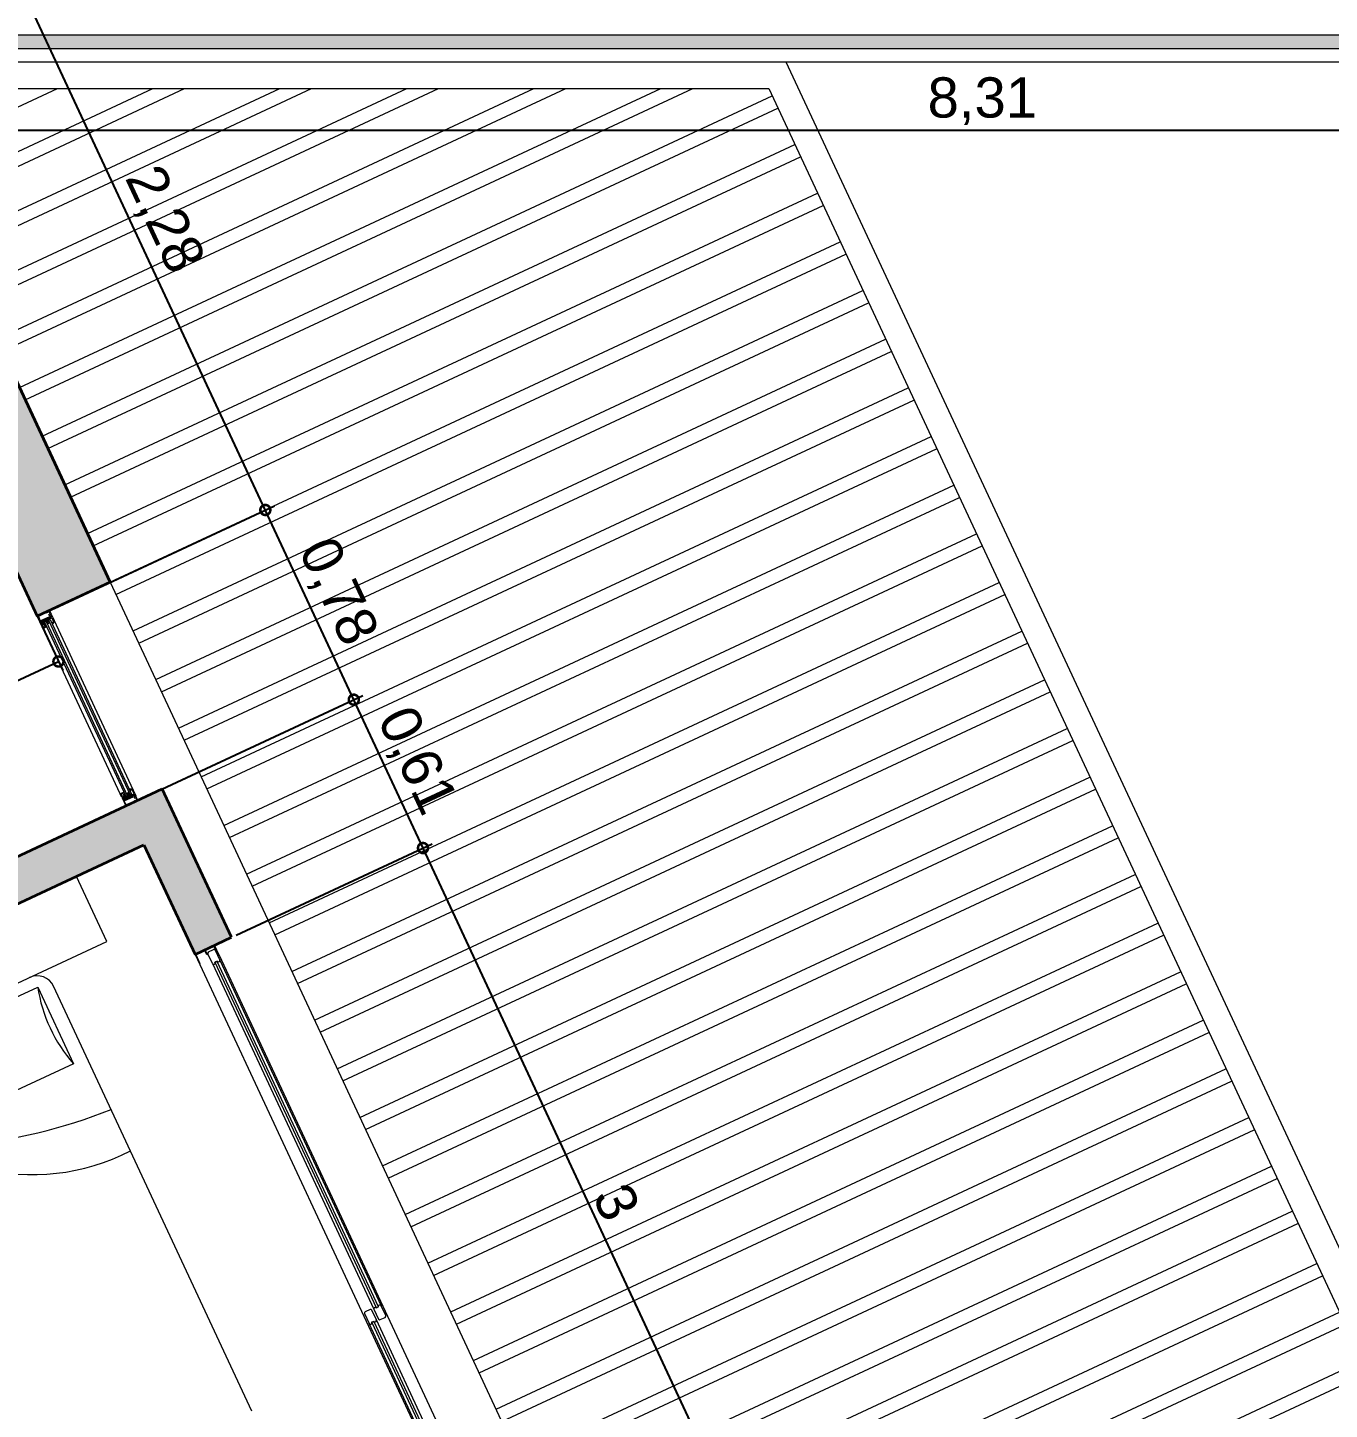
# Model space of a CAD drawing. Header units: millimetres. Extents: x 110427 to 125914, y 76277 to 76441.
# Drawn here: x 114154.42 to 114159.27, y 76335.02 to 76340.17 of the extents above; entities that cross this region are included whole.
import ezdxf

# ---------------------------------------------------------------- set-up
doc = ezdxf.new("R2010")
doc.units = ezdxf.units.MM
for name, color, linetype, lineweight in [('0.05', 253, 'Continuous', 5), ('04_CIVIL A CONSTRUIR', 250, 'Continuous', 35), ('06_CIVIL VISTAS GRUESA', 244, 'Continuous', 13), ('07_CIVIL VISTAS MEDIA', 143, 'Continuous', 9), ('08_CIVIL VISTAS FINO', 251, 'Continuous', 5), ('11_CARPINTERIA Y MOBILIARIO', 141, 'Continuous', 9), ('11_HATCH', 8, 'Continuous', 9), ('12_HATCH', 8, 'Continuous', 9), ('13_COTAS', 8, 'Continuous', 9)]:
    doc.layers.add(name, color=color, linetype=linetype, lineweight=lineweight)
doc.styles.add('Swis721 BT', font='swiss.ttf')
doc.dimstyles.new('ISO-23', dxfattribs={"dimscale": 0.03, "dimtxt": 5, "dimasz": 2.5, "dimexe": 1.25, "dimexo": 0.625, "dimtad": 1, "dimtxsty": 'Swis721 BT', "dimblk": 'DOTSMALL', "dimcen": 2.5, "dimclrt": 150, "dimadec": 0, "dimazin": 0, "dimtfac": 1, "dimtmove": 0, "dimatfit": 3, "dimfxl": 0, "dimarcsym": 0})

# ---------------------------------------------------------------- blocks, each defined once
blk = doc.blocks.new('ventiluz planta')
for p, q in [((618.0704, 1113.0999), (618.0704, 1113.0849)), ((618.0854, 1113.0999), (618.0704, 1113.0999)), ((618.0704, 1113.0849), (618.0754, 1113.0849)), ((618.0704, 1113.0829), (618.0734, 1113.0829)), ((618.0704, 1113.0829), (618.0704, 1113.0599)), ((618.0734, 1113.0879), (618.0734, 1113.0969)), ((618.0734, 1113.0969), (618.0854, 1113.0969)), ((618.0784, 1113.0879), (618.0734, 1113.0879)), ((618.0734, 1113.0829), (618.0734, 1113.0749)), ((618.0734, 1113.0749), (618.1154, 1113.0749)), ((618.1124, 1113.0719), (618.0734, 1113.0719)), ((618.0734, 1113.0719), (618.0734, 1113.0599)), ((618.0754, 1113.0849), (618.0754, 1113.0769)), ((618.0754, 1113.0769), (618.1174, 1113.0769)), ((618.0784, 1113.0799), (618.0784, 1113.0879)), ((618.1174, 1113.0799), (618.0784, 1113.0799)), ((618.0854, 1113.0969), (618.0854, 1113.0999)), ((618.1204, 1113.0999), (618.1054, 1113.0999)), ((618.1054, 1113.0999), (618.1054, 1113.0969)), ((618.1054, 1113.0969), (618.1174, 1113.0969)), ((618.1124, 1113.0719), (618.1124, 1113.0619)), ((618.1154, 1113.0749), (618.1154, 1113.0649)), ((618.1174, 1113.0969), (618.1174, 1113.0799)), ((618.1174, 1113.0769), (618.1174, 1113.0669)), ((618.1204, 1113.0669), (618.1204, 1113.0999)), ((618.0704, 1113.0599), (618.0704, 1112.3599)), ((618.0804, 1113.0549), (618.0784, 1113.0549)), ((618.0804, 1113.0499), (618.0804, 1113.0549)), ((618.0824, 1112.3509), (618.0824, 1113.0689)), ((618.1049, 1113.0689), (618.0824, 1113.0689)), ((618.0884, 1112.3509), (618.0884, 1113.0689)), ((618.0989, 1113.0584), (618.0884, 1113.0689)), ((618.0884, 1113.0584), (618.0989, 1113.0689)), ((618.0989, 1113.0584), (618.0884, 1113.0584)), ((618.0989, 1112.3509), (618.0989, 1113.0689)), ((618.1049, 1112.3509), (618.1049, 1113.0689)), ((618.1069, 1113.0499), (618.1069, 1113.0689)), ((618.1099, 1113.0689), (618.1069, 1113.0689)), ((618.1204, 1113.0499), (618.1069, 1113.0499)), ((618.1099, 1113.0529), (618.1099, 1113.0689)), ((618.1174, 1113.0529), (618.1099, 1113.0529)), ((618.1124, 1113.0619), (618.1174, 1113.0619)), ((618.1154, 1113.0649), (618.1204, 1113.0649)), ((618.1174, 1113.0669), (618.1204, 1113.0669)), ((618.1174, 1113.0619), (618.1174, 1113.0529)), ((618.1204, 1113.0649), (618.1204, 1113.0499)), ((618.1204, 1113.0499), (618.1204, 1112.3699)), ((618.0704, 1112.3369), (618.0704, 1112.3599)), ((618.0734, 1112.3479), (618.0734, 1112.3599)), ((618.0804, 1112.3649), (618.0784, 1112.3649)), ((618.0804, 1112.3699), (618.0804, 1112.3649)), ((618.1049, 1112.3509), (618.0824, 1112.3509)), ((618.0989, 1112.3614), (618.0884, 1112.3614)), ((618.0989, 1112.3614), (618.0884, 1112.3509)), ((618.0884, 1112.3614), (618.0989, 1112.3509)), ((618.1204, 1112.3699), (618.1069, 1112.3699)), ((618.1069, 1112.3699), (618.1069, 1112.3509)), ((618.1099, 1112.3509), (618.1069, 1112.3509)), ((618.1174, 1112.3669), (618.1099, 1112.3669)), ((618.1099, 1112.3669), (618.1099, 1112.3509)), ((618.1124, 1112.3479), (618.1124, 1112.3579)), ((618.1124, 1112.3579), (618.1174, 1112.3579)), ((618.1154, 1112.3449), (618.1154, 1112.3549)), ((618.1154, 1112.3549), (618.1204, 1112.3549)), ((618.1174, 1112.3579), (618.1174, 1112.3669)), ((618.1174, 1112.3429), (618.1174, 1112.3529)), ((618.1174, 1112.3529), (618.1204, 1112.3529)), ((618.1204, 1112.3549), (618.1204, 1112.3699)), ((618.1204, 1112.3529), (618.1204, 1112.3199)), ((618.0704, 1112.3369), (618.0734, 1112.3369)), ((618.0704, 1112.3199), (618.0704, 1112.3349)), ((618.0704, 1112.3349), (618.0754, 1112.3349)), ((618.0854, 1112.3199), (618.0704, 1112.3199)), ((618.1124, 1112.3479), (618.0734, 1112.3479)), ((618.0734, 1112.3369), (618.0734, 1112.3449)), ((618.0734, 1112.3449), (618.1154, 1112.3449)), ((618.0784, 1112.3319), (618.0734, 1112.3319)), ((618.0734, 1112.3319), (618.0734, 1112.3229)), ((618.0734, 1112.3229), (618.0854, 1112.3229)), ((618.0754, 1112.3349), (618.0754, 1112.3429)), ((618.0754, 1112.3429), (618.1174, 1112.3429)), ((618.1174, 1112.3399), (618.0784, 1112.3399)), ((618.0784, 1112.3399), (618.0784, 1112.3319)), ((618.0854, 1112.3229), (618.0854, 1112.3199)), ((618.1054, 1112.3199), (618.1054, 1112.3229)), ((618.1054, 1112.3229), (618.1174, 1112.3229)), ((618.1204, 1112.3199), (618.1054, 1112.3199)), ((618.1174, 1112.3229), (618.1174, 1112.3399))]:
    blk.add_line(p, q)
for centre, radius, start, end in [((618.0818, 1113.0613), 0.0115, 187.0629, 262.9371), ((618.0784, 1113.0599), 0.005, 180, 270), ((618.0818, 1112.3584), 0.0115, 97.0629, 172.9371), ((618.0784, 1112.3599), 0.005, 90, 180)]:
    blk.add_arc(centre, radius, start, end)
blk = doc.blocks.new('_DotSmall')
at = {"color": 0, "linetype": 'ByBlock', "const_width": 0.5}
blk.add_lwpolyline([(-0.0625, 0, 1), (0.0625, 0, 1)], format="xyb", close=True, dxfattribs=at)
blk = doc.blocks.new('*D482')
at = {"layer": '13_COTAS', "color": 0, "lineweight": -2}
for p, q in [((114153.1801, 76336.3448), (114154.9128, 76332.629)), ((114153.1971, 76336.3528), (114153.2141, 76336.3607)), ((114154.9298, 76332.6369), (114154.9468, 76332.6448))]:
    blk.add_line(p, q, dxfattribs=at)
at = {"layer": 'Defpoints', "color": 0}
for p in [(114153.1801, 76336.3448), (114154.9128, 76332.629), (114154.9128, 76332.629)]:
    blk.add_point(p, dxfattribs=at)
at = {"layer": '13_COTAS', "color": 0, "lineweight": -2, "xscale": 0.075, "yscale": 0.075, "zscale": 0.075}
for p, rotation in [((114153.1801, 76336.3448), 114.9999989492913), ((114154.9128, 76332.629), 294.9999989492913)]:
    blk.add_blockref('_DotSmall', p, dxfattribs=dict(at, rotation=rotation))
at = {"layer": '13_COTAS', "color": 150, "insert": (114154.1454, 76334.533), "char_height": 0.15, "attachment_point": 5, "rotation": 295, "style": 'Swis721 BT'}
blk.add_mtext('4,1', dxfattribs=at)
blk = doc.blocks.new('*D368')
at = {"layer": '13_COTAS', "color": 0, "lineweight": -2}
for p, q in [((114153.8272, 76340.0258), (114153.8272, 76339.751)), ((114162.1322, 76340.0258), (114162.1322, 76339.751)), ((114162.1322, 76339.7885), (114153.8272, 76339.7885))]:
    blk.add_line(p, q, dxfattribs=at)
at = {"layer": 'Defpoints', "color": 0}
for p in [(114153.8272, 76340.0446), (114162.1322, 76340.0446), (114153.8272, 76339.7885)]:
    blk.add_point(p, dxfattribs=at)
at = {"layer": '13_COTAS', "color": 0, "lineweight": -2, "xscale": 0.075, "yscale": 0.075, "zscale": 0.075, "rotation": 180}
blk.add_blockref('_DotSmall', (114153.8272, 76339.7885), dxfattribs=at)
at = {"layer": '13_COTAS', "color": 0, "lineweight": -2, "xscale": 0.075, "yscale": 0.075, "zscale": 0.075}
blk.add_blockref('_DotSmall', (114162.1322, 76339.7885), dxfattribs=at)
at = {"layer": '13_COTAS', "color": 150, "insert": (114157.9797, 76339.8977), "char_height": 0.15, "attachment_point": 5, "style": 'Swis721 BT'}
blk.add_mtext('8,31', dxfattribs=at)
blk = doc.blocks.new('*D384')
at = {"layer": '06_CIVIL VISTAS GRUESA', "color": 0, "lineweight": -2}
for p, q in [((114155.1999, 76336.7902), (114155.9302, 76337.1307)), ((114157.1641, 76334.3959), (114155.8962, 76337.1149)), ((114156.4678, 76334.0713), (114157.198, 76334.4118))]:
    blk.add_line(p, q, dxfattribs=at)
at = {"layer": 'Defpoints', "color": 0}
for p in [(114155.8962, 76337.1149), (114155.1829, 76336.7823), (114156.4508, 76334.0633)]:
    blk.add_point(p, dxfattribs=at)
at = {"layer": '06_CIVIL VISTAS GRUESA', "color": 0, "lineweight": -2, "xscale": 0.075, "yscale": 0.075, "zscale": 0.075}
for p, rotation in [((114155.8962, 76337.1149), 114.9999999984198), ((114157.1641, 76334.3959), 294.9999999984198)]:
    blk.add_blockref('_DotSmall', p, dxfattribs=dict(at, rotation=rotation))
at = {"layer": '06_CIVIL VISTAS GRUESA', "color": 150, "insert": (114156.617, 76335.7959), "char_height": 0.15, "attachment_point": 5, "rotation": 295, "style": 'Swis721 BT'}
blk.add_mtext('3', dxfattribs=at)
blk = doc.blocks.new('*D385')
at = {"layer": '06_CIVIL VISTAS GRUESA', "color": 0, "lineweight": -2}
for p, q in [((114154.9421, 76337.343), (114155.6724, 76337.6836)), ((114155.8962, 76337.1149), (114155.6384, 76337.6677)), ((114155.1999, 76336.7902), (114155.9302, 76337.1307))]:
    blk.add_line(p, q, dxfattribs=at)
at = {"layer": 'Defpoints', "color": 0}
for p in [(114155.6384, 76337.6677), (114154.9251, 76337.3351), (114155.1829, 76336.7823)]:
    blk.add_point(p, dxfattribs=at)
at = {"layer": '06_CIVIL VISTAS GRUESA', "color": 0, "lineweight": -2, "xscale": 0.075, "yscale": 0.075, "zscale": 0.075}
for p, rotation in [((114155.6384, 76337.6677), 115.0000000035653), ((114155.8962, 76337.1149), 295.0000000035654)]:
    blk.add_blockref('_DotSmall', p, dxfattribs=dict(at, rotation=rotation))
at = {"layer": '06_CIVIL VISTAS GRUESA', "color": 150, "insert": (114155.8663, 76337.4374), "char_height": 0.15, "attachment_point": 5, "rotation": 295, "style": 'Swis721 BT'}
blk.add_mtext('0,61', dxfattribs=at)
blk = doc.blocks.new('*D386')
at = {"layer": '06_CIVIL VISTAS GRUESA', "color": 0, "lineweight": -2}
for p, q in [((114154.5218, 76338.0077), (114155.3428, 76338.3905)), ((114155.6384, 76337.6677), (114155.3088, 76338.3746)), ((114154.8515, 76337.3008), (114155.6724, 76337.6836))]:
    blk.add_line(p, q, dxfattribs=at)
at = {"layer": 'Defpoints', "color": 0}
for p in [(114155.3088, 76338.3746), (114154.5049, 76337.9998), (114154.8345, 76337.2928)]:
    blk.add_point(p, dxfattribs=at)
at = {"layer": '06_CIVIL VISTAS GRUESA', "color": 0, "lineweight": -2, "xscale": 0.075, "yscale": 0.075, "zscale": 0.075}
for p, rotation in [((114155.3088, 76338.3746), 114.9999999981698), ((114155.6384, 76337.6677), 294.9999999981698)]:
    blk.add_blockref('_DotSmall', p, dxfattribs=dict(at, rotation=rotation))
at = {"layer": '06_CIVIL VISTAS GRUESA', "color": 150, "insert": (114155.5725, 76338.0673), "char_height": 0.15, "attachment_point": 5, "rotation": 295, "style": 'Swis721 BT'}
blk.add_mtext('0,78', dxfattribs=at)
blk = doc.blocks.new('*D249')
at = {"layer": '06_CIVIL VISTAS GRUESA', "color": 0, "lineweight": -2}
for p, q in [((114153.7848, 76340.1797), (114154.3792, 76340.4569)), ((114155.3088, 76338.3746), (114154.3452, 76340.441)), ((114154.7484, 76338.1133), (114155.3428, 76338.3905))]:
    blk.add_line(p, q, dxfattribs=at)
at = {"layer": 'Defpoints', "color": 0}
for p in [(114154.3452, 76340.441), (114153.7679, 76340.1718), (114154.7314, 76338.1054)]:
    blk.add_point(p, dxfattribs=at)
at = {"layer": '06_CIVIL VISTAS GRUESA', "color": 0, "lineweight": -2, "xscale": 0.075, "yscale": 0.075, "zscale": 0.075}
for p, rotation in [((114154.3452, 76340.441), 115.0002605440897), ((114155.3088, 76338.3746), 295.0002605440897)]:
    blk.add_blockref('_DotSmall', p, dxfattribs=dict(at, rotation=rotation))
at = {"layer": '06_CIVIL VISTAS GRUESA', "color": 150, "insert": (114154.9259, 76339.454), "char_height": 0.15, "attachment_point": 5, "rotation": 295.0003, "style": 'Swis721 BT'}
blk.add_mtext('2,28', dxfattribs=at)
blk = doc.blocks.new('*D345')
at = {"layer": '13_COTAS', "color": 0, "lineweight": -2}
for p, q in [((114154.459, 76337.9798), (114154.554, 76337.776)), ((114153.6319, 76337.3874), (114154.5382, 76337.81)), ((114153.5527, 76337.5571), (114153.6477, 76337.3534))]:
    blk.add_line(p, q, dxfattribs=at)
at = {"layer": 'Defpoints', "color": 0}
for p in [(114154.4511, 76337.9968), (114154.5382, 76337.81), (114153.5448, 76337.5741)]:
    blk.add_point(p, dxfattribs=at)
at = {"layer": '13_COTAS', "color": 0, "lineweight": -2, "xscale": 0.075, "yscale": 0.075, "zscale": 0.075}
for p, rotation in [((114154.5382, 76337.81), 24.99999999848636), ((114153.6319, 76337.3874), 204.9999999984864)]:
    blk.add_blockref('_DotSmall', p, dxfattribs=dict(at, rotation=rotation))
at = {"layer": '13_COTAS', "color": 150, "insert": (114154.0454, 76337.6837), "char_height": 0.15, "attachment_point": 5, "rotation": 25, "style": 'Swis721 BT'}
blk.add_mtext('1', dxfattribs=at)

msp = doc.modelspace()

# ---------------------------------------------------------------- hatches: boundary and pattern name
at = {"layer": '11_HATCH'}
h = msp.add_hatch(color=140, dxfattribs=at)
h.dxf.hatch_style = 1
h.paths.add_polyline_path([(114139.9922, 76344.7946), (114162.0822, 76344.7946), (114162.0822, 76340.0946), (114153.804, 76340.0946), (114153.7806, 76340.1446), (114162.0322, 76340.1446), (114162.0322, 76344.7446), (114140.0422, 76344.7446), (114140.0422, 76338.5446), (114146.6706, 76338.5446), (114146.6939, 76338.4946), (114139.9922, 76338.4946)])
at = {"layer": '12_HATCH'}
h = msp.add_hatch(color=1, dxfattribs=at)
h.dxf.hatch_style = 1
h.paths.add_polyline_path([(114153.7679, 76340.1718), (114153.4961, 76340.045), (114153.7285, 76339.5466), (114150.9189, 76338.2364), (114150.9865, 76338.0914), (114151.2584, 76338.2182), (114151.85, 76336.9494), (114151.5781, 76336.8226), (114151.6415, 76336.6866), (114152.0041, 76336.8557), (114151.349, 76338.2605), (114152.5272, 76338.8099), (114153.1189, 76337.541), (114152.5751, 76337.2875), (114152.5899, 76337.2557), (114153.1337, 76337.5093), (114153.1675, 76337.4368), (114152.6237, 76337.1832), (114152.6385, 76337.1515), (114153.5448, 76337.5741), (114153.4814, 76337.7101), (114153.2095, 76337.5833), (114152.6178, 76338.8521), (114153.7961, 76339.4016), (114154.4595, 76337.9786), (114154.7314, 76338.1054)])
h = msp.add_hatch(color=1, dxfattribs=at)
h.dxf.hatch_style = 1
h.paths.add_polyline_path([(114154.9251, 76337.3351), (114151.9796, 76335.9616), (114152.0472, 76335.8166), (114154.8568, 76337.1267), (114155.047, 76336.7189), (114155.1829, 76336.7823)])

# ---------------------------------------------------------------- linework, layer by layer
at = {"layer": '0.05', "ltscale": 2}
for p, q in [((114157.2476, 76340.0446), (114161.2178, 76331.5307)), ((114153.8739, 76339.9446), (114157.1839, 76339.9446)), ((114153.9919, 76339.6915), (114154.5347, 76339.9446)), ((114154.0552, 76339.5555), (114154.8896, 76339.9446)), ((114154.0764, 76339.5102), (114155.008, 76339.9446)), ((114154.1398, 76339.3742), (114155.3629, 76339.9446)), ((114154.1609, 76339.3289), (114155.4812, 76339.9446)), ((114154.2243, 76339.193), (114155.8361, 76339.9446)), ((114154.2454, 76339.1477), (114155.9544, 76339.9446)), ((114154.3088, 76339.0117), (114156.3094, 76339.9446)), ((114154.3299, 76338.9664), (114156.4277, 76339.9446)), ((114154.3933, 76338.8305), (114156.7826, 76339.9446)), ((114154.4145, 76338.7851), (114156.9009, 76339.9446)), ((114157.1839, 76339.9446), (114161.0849, 76331.579)), ((114154.4779, 76338.6492), (114157.1968, 76339.9171)), ((114154.499, 76338.6039), (114157.2179, 76339.8717)), ((114154.5624, 76338.4679), (114157.2813, 76339.7358)), ((114154.5835, 76338.4226), (114157.3024, 76339.6905)), ((114154.6469, 76338.2867), (114157.3658, 76339.5545)), ((114154.668, 76338.2414), (114157.387, 76339.5092)), ((114154.7314, 76338.1054), (114157.4504, 76339.3733)), ((114154.7526, 76338.0601), (114157.4715, 76339.328)), ((114154.816, 76337.9242), (114157.5349, 76339.192)), ((114154.8371, 76337.8788), (114157.556, 76339.1467)), ((114154.9005, 76337.7429), (114157.6194, 76339.0107)), ((114154.9216, 76337.6976), (114157.6405, 76338.9654)), ((114154.985, 76337.5616), (114157.7039, 76338.8295)), ((114155.0061, 76337.5163), (114157.7251, 76338.7842)), ((114155.0695, 76337.3804), (114157.7885, 76338.6482)), ((114155.0907, 76337.3351), (114157.8096, 76338.6029)), ((114155.1541, 76337.1991), (114157.873, 76338.467)), ((114155.1752, 76337.1538), (114157.8941, 76338.4216)), ((114155.2386, 76337.0178), (114157.9575, 76338.2857)), ((114155.2597, 76336.9725), (114157.9786, 76338.2404)), ((114155.3231, 76336.8366), (114158.042, 76338.1044)), ((114155.3442, 76336.7913), (114158.0632, 76338.0591)), ((114155.4076, 76336.6553), (114158.1265, 76337.9232)), ((114155.4288, 76336.61), (114158.1477, 76337.8779)), ((114155.4921, 76336.4741), (114158.2111, 76337.7419)), ((114155.5133, 76336.4287), (114158.2322, 76337.6966)), ((114155.5767, 76336.2928), (114158.2956, 76337.5607)), ((114155.5978, 76336.2475), (114158.3167, 76337.5153)), ((114155.6612, 76336.1115), (114158.3801, 76337.3794)), ((114155.6823, 76336.0662), (114158.4012, 76337.3341)), ((114155.7457, 76335.9303), (114158.4646, 76337.1981)), ((114155.7668, 76335.885), (114158.4858, 76337.1528)), ((114155.8302, 76335.749), (114158.5492, 76337.0169)), ((114155.8514, 76335.7037), (114158.5703, 76336.9716)), ((114155.9148, 76335.5678), (114158.6337, 76336.8356)), ((114155.9359, 76335.5224), (114158.6548, 76336.7903)), ((114155.9993, 76335.3865), (114158.7182, 76336.6543)), ((114156.0204, 76335.3412), (114158.7393, 76336.609)), ((114156.0838, 76335.2052), (114158.8027, 76336.4731)), ((114156.1049, 76335.1599), (114158.8239, 76336.4278)), ((114156.1683, 76335.024), (114158.8873, 76336.2918)), ((114156.1895, 76334.9787), (114158.9084, 76336.2465)), ((114156.2529, 76334.8427), (114158.9718, 76336.1106)), ((114156.274, 76334.7974), (114158.9929, 76336.0652)), ((114156.3374, 76334.6614), (114159.0563, 76335.9293)), ((114156.3585, 76334.6161), (114159.0774, 76335.884)), ((114156.4155, 76334.494), (114159.1344, 76335.7618)), ((114156.4366, 76334.4486), (114159.1555, 76335.7165)), ((114156.5064, 76334.2989), (114159.2254, 76335.5668)), ((114156.5276, 76334.2536), (114159.2465, 76335.5215)), ((114156.591, 76334.1177), (114159.3099, 76335.3855)), ((114156.6121, 76334.0723), (114159.331, 76335.3402)), ((114156.6755, 76333.9364), (114159.3944, 76335.2043)), ((114156.6966, 76333.8911), (114159.4155, 76335.1589))]:
    msp.add_line(p, q, dxfattribs=at)
at = {"layer": '04_CIVIL A CONSTRUIR'}
for p, q in [((114154.7314, 76338.1054), (114153.7679, 76340.1718)), ((114153.796, 76339.4015), (114154.4595, 76337.9786)), ((114154.2116, 76339.2202), (114154.7314, 76338.1054)), ((114154.7314, 76338.1054), (114154.4595, 76337.9786)), ((114151.9796, 76335.9616), (114154.9251, 76337.3351)), ((114155.1829, 76336.7823), (114154.9251, 76337.3351)), ((114152.0472, 76335.8166), (114154.8568, 76337.1267)), ((114154.8568, 76337.1267), (114155.047, 76336.7189)), ((114155.047, 76336.7189), (114155.1829, 76336.7823))]:
    msp.add_line(p, q, dxfattribs=at)
at = {"layer": '07_CIVIL VISTAS MEDIA'}
for p, q in [((114153.8273, 76340.0446), (114162.1322, 76340.0446)), ((114154.7314, 76338.1054), (114155.0611, 76337.3985)), ((114155.0611, 76337.3985), (114157.1404, 76332.9395)), ((114155.0868, 76336.7341), (114155.1172, 76336.7483)), ((114155.0971, 76336.7279), (114155.1154, 76336.7364)), ((114155.1337, 76336.7152), (114155.1185, 76336.7478)), ((114155.1364, 76336.7164), (114155.1195, 76336.7527)), ((114155.047, 76336.7189), (114156.3149, 76334)), ((114155.0667, 76336.6839), (114155.0514, 76336.7165)), ((114155.0519, 76336.7178), (114155.0823, 76336.732)), ((114155.064, 76336.6826), (114155.0667, 76336.6839)), ((114155.0904, 76336.717), (114155.0836, 76336.7315)), ((114155.0931, 76336.7183), (114155.0863, 76336.7328)), ((114155.0931, 76336.7183), (114155.0904, 76336.717)), ((114155.1117, 76336.6849), (114155.0947, 76336.7214)), ((114155.1117, 76336.6849), (114155.713, 76335.3966)), ((114155.1182, 76336.6825), (114155.1221, 76336.6843)), ((114155.1297, 76336.6933), (114155.1209, 76336.6892)), ((114155.1225, 76336.6857), (114155.1209, 76336.6892)), ((114155.1219, 76336.7341), (114155.1389, 76336.6976)), ((114155.1293, 76336.6921), (114155.1221, 76336.6887)), ((114155.7226, 76335.4021), (114155.1221, 76336.6887)), ((114155.7299, 76335.4054), (114155.1293, 76336.6921)), ((114155.1297, 76336.6933), (114155.1314, 76336.6898)), ((114155.1365, 76336.6911), (114155.1327, 76336.6893)), ((114155.1364, 76336.7164), (114155.1337, 76336.7152)), ((114155.1364, 76336.7164), (114156.3874, 76334.0338)), ((114155.1389, 76336.6976), (114155.7402, 76335.4093)), ((114155.713, 76335.3966), (114155.7301, 76335.3601)), ((114155.7154, 76335.4031), (114155.7192, 76335.4049)), ((114155.7206, 76335.4044), (114155.7222, 76335.4009)), ((114155.731, 76335.405), (114155.7222, 76335.4009)), ((114155.7299, 76335.4054), (114155.7226, 76335.4021)), ((114155.731, 76335.405), (114155.7294, 76335.4085)), ((114155.7337, 76335.4116), (114155.7299, 76335.4099)), ((114155.7572, 76335.3728), (114155.7402, 76335.4093)), ((114155.6781, 76335.3803), (114155.6952, 76335.3439)), ((114155.6989, 76335.3954), (114155.6805, 76335.3868)), ((114155.7043, 76335.3481), (114155.7132, 76335.3522)), ((114155.7043, 76335.3481), (114155.706, 76335.3446)), ((114155.7224, 76335.3565), (114155.7053, 76335.393)), ((114155.7055, 76335.3477), (114155.7128, 76335.3511)), ((114155.7055, 76335.3477), (114156.3053, 76334.0606)), ((114155.7128, 76335.3511), (114156.3126, 76334.064)), ((114155.7148, 76335.3487), (114155.7132, 76335.3522)), ((114155.72, 76335.35), (114155.7162, 76335.3482)), ((114156.3227, 76334.0678), (114155.7224, 76335.3565)), ((114155.7365, 76335.3578), (114155.7549, 76335.3663)), ((114156.2956, 76334.0551), (114155.6952, 76335.3439)), ((114155.7017, 76335.3415), (114155.7055, 76335.3433))]:
    msp.add_line(p, q, dxfattribs=at)
for centre, radius, start, end in [((114155.1175, 76336.732), 0.00488, 25.0152, 115.0152), ((114155.1176, 76336.7474), 0.001, 25.0152, 115.0152), ((114155.0523, 76336.7169), 0.001, 115.0152, 205.0152), ((114155.0827, 76336.7311), 0.001, 25.0152, 115.0152), ((114155.0872, 76336.7332), 0.001, 115.0152, 205.0152), ((114155.0991, 76336.7234), 0.00488, 115.0152, 205.0152), ((114155.1161, 76336.687), 0.00488, 205.0152, 295.0152), ((114155.1216, 76336.6852), 0.001, 295.0152, 25.0152), ((114155.1345, 76336.6955), 0.0049, 295.0152, 25.0152), ((114155.7009, 76335.3909), 0.00488, 25.0152, 115.0152), ((114155.7175, 76335.3987), 0.00488, 115.0152, 205.0152), ((114155.7197, 76335.404), 0.001, 25.0152, 115.0152), ((114155.7358, 76335.4072), 0.0049, 25.0152, 115.0152), ((114155.6826, 76335.3824), 0.00488, 115.0152, 205.0152), ((114155.7157, 76335.3491), 0.001, 205.0152, 295.0152), ((114155.7179, 76335.3545), 0.00488, 295.0152, 25.0152), ((114155.7345, 76335.3622), 0.00488, 205.0152, 295.0152), ((114155.7528, 76335.3707), 0.00488, 295.0152, 25.0152), ((114155.6996, 76335.3459), 0.0049, 205.0152, 295.0152)]:
    msp.add_arc(centre, radius, start, end, dxfattribs=at)
at = {"layer": '07_CIVIL VISTAS MEDIA', "extrusion": (7.105e-10, -6.55595e-08, 1)}
msp.add_arc((114155.1323, 76336.6902, -0.0049), 0.001, 205.0152, 295.0152, dxfattribs=at)
at = {"layer": '07_CIVIL VISTAS MEDIA', "extrusion": (-4.97875e-08, 4.26587e-08, 1)}
msp.add_arc((114155.7303, 76335.409, -0.0024), 0.001, 115.0152, 205.0152, dxfattribs=at)
at = {"layer": '07_CIVIL VISTAS MEDIA', "extrusion": (4.97875e-08, -4.26587e-08, 1)}
msp.add_arc((114155.7051, 76335.3442, 0.0024), 0.001, 295.0152, 25.0152, dxfattribs=at)
at = {"layer": '08_CIVIL VISTAS FINO'}
for p, q in [((114153.7806, 76340.1446), (114162.0322, 76340.1446)), ((114153.804, 76340.0946), (114162.0822, 76340.0946))]:
    msp.add_line(p, q, dxfattribs=at)
at = {"layer": '11_CARPINTERIA Y MOBILIARIO'}
for p, q in [((114154.7184, 76336.7669), (114154.6053, 76337.0094)), ((114153.6503, 76336.2689), (114154.7184, 76336.7669)), ((114153.7451, 76336.2634), (114154.4609, 76336.5972)), ((114154.4609, 76336.5972), (114154.5941, 76336.3115)), ((114155.2588, 76335.0164), (114154.5203, 76336.6001)), ((114154.5941, 76336.3115), (114153.8783, 76335.9778))]:
    msp.add_line(p, q, dxfattribs=at)
for centre, radius, start, end in [((114154.4591, 76336.5715), 0.0675, 25, 115), ((114155.0172, 76336.6827), 0.5628, 188.7398, 221.2602), ((114153.9775, 76338.0512), 2.0547, 275.6426, 291.6145), ((114154.4434, 76336.6858), 0.7876, 255.2462, 297.4394)]:
    msp.add_arc(centre, radius, start, end, dxfattribs=at)

# ---------------------------------------------------------------- block references
at = {"layer": '07_CIVIL VISTAS MEDIA', "rotation": 204.9999999999774}
msp.add_blockref('ventiluz planta', (114244.5802, 77607.3117), dxfattribs=at)

# ---------------------------------------------------------------- dimensions: what is measured, and where the dimension line sits
at = {"layer": '06_CIVIL VISTAS GRUESA'}
for p1, p2, distance, picture, middle in [((114154.7314, 76338.1054), (114153.7679, 76340.1718), -0.637, '*D249', (114154.9259, 76339.454)), ((114154.8345, 76337.2928), (114154.5049, 76337.9998), -0.887, '*D386', (114155.5725, 76338.0673)), ((114155.1829, 76336.7823), (114154.9251, 76337.3351), -0.787, '*D385', (114155.8663, 76337.4374)), ((114156.4508, 76334.0633), (114155.1829, 76336.7823), -0.787, '*D384', (114156.617, 76335.7959))]:
    dim = msp.add_aligned_dim(p1=p1, p2=p2, distance=distance, dimstyle='ISO-23', override={"dimfxl": 100, "dimarcsym": 2}, dxfattribs=at)
    dim.commit()
    dim.dimension.update_dxf_attribs({"geometry": picture, "text_midpoint": middle})
at = {"layer": '13_COTAS'}
for p1, p2, distance, picture, middle in [((114162.132179, 76340.044596), (114153.827178, 76340.044596), 0.256068, '*D368', (114157.979678, 76339.897705)), ((114153.5448, 76337.5741), (114154.4511, 76337.9968), -0.2061, '*D345', (114154.0454, 76337.6837))]:
    dim = msp.add_aligned_dim(p1=p1, p2=p2, distance=distance, dimstyle='ISO-23', dxfattribs=at)
    dim.commit()
    dim.dimension.update_dxf_attribs({"geometry": picture, "text_midpoint": middle})
dim = msp.add_linear_dim(base=(114154.9128, 76332.629), p1=(114153.1801, 76336.3448), p2=(114154.9128, 76332.629), angle=115, dimstyle='ISO-23', dxfattribs=at)
dim.commit()
dim.dimension.update_dxf_attribs({"geometry": '*D482', "text_midpoint": (114154.1454, 76334.533)})

doc.saveas('drawing.dxf')
